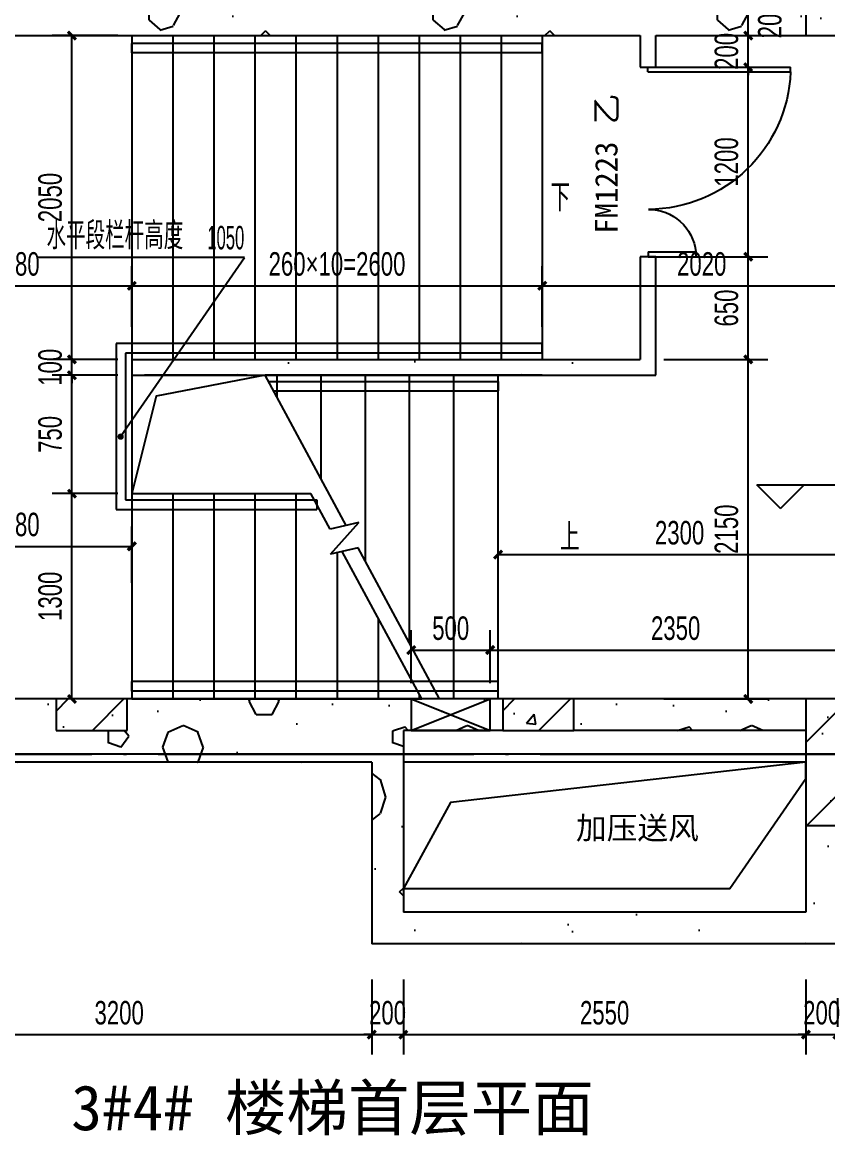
# Model space of a CAD drawing. Extents: x -26219 to 315419, y -160410 to -120810.
# Drawn here: x 96400 to 101502, y -140834 to -133784 of the extents above; entities that cross this region are included whole.
import ezdxf
from ezdxf.xclip import XClip

# ---------------------------------------------------------------- set-up
doc = ezdxf.new("R2010")
doc.units = 0
doc.header["$LTSCALE"] = 1000
doc.header["$MEASUREMENT"] = 0
doc.header["$XCLIPFRAME"] = 0
doc.linetypes.add('104-14# 核心筒$2$DOTE', pattern=[2.42, 2, -0.2, 0.02, -0.2])
for name, color, linetype in [('01-标注_尺寸', 124, 'Continuous'), ('01-标注_标高', 200, 'Continuous'), ('01-标注_符号', 200, 'Continuous'), ('02-TEXT_标注', 130, 'Continuous'), ('104-14# 核心筒$0$A-E_栏杆', 232, 'Continuous'), ('104-14# 核心筒$0$A-E_电梯', 171, 'Continuous'), ('104-14# 核心筒$0$A_STR-砌块墙', 121, 'Continuous'), ('104-14# 核心筒$0$DOOR_FIRE', 220, 'Continuous'), ('104-14# 核心筒$0$DUCT-新风管立管', 3, 'Continuous'), ('104-14# 核心筒$2$05-填充_天正', 26, 'Continuous'), ('104-14# 核心筒$2$A_AXIS-轴线', 36, '104-14# 核心筒$2$DOTE'), ('104-14# 核心筒$2$A_STR-砼柱', 51, 'Continuous'), ('A-TECH_暖通', 6, 'Continuous'), ('A_AXIS-轴线', 36, 'Continuous'), ('DOOR_FIRE_TEXT', 7, 'Continuous'), ('建-标注-文本', 254, 'Continuous')]:
    doc.layers.add(name, color=color, linetype=linetype)
doc.styles.add('_TCH_DIM', font='ros.shx', dxfattribs={"width": 0.75, "bigfont": 'jd.shx'})
doc.styles.add('_TCH_DIM_T3', font='ros.shx', dxfattribs={"width": 0.705882, "bigfont": 'jd.shx'})
doc.styles.add('_TCH_WINDOW', font='STXIHEI_0.TTF')
doc.styles.get("Standard").update_dxf_attribs({"font": 'STXIHEI_0.TTF'})
doc.dimstyles.new('_TCH_ARCH&&50', dxfattribs={"dimtxt": 148.75, "dimasz": 50, "dimexe": 125, "dimexo": 150, "dimgap": 63.125, "dimtad": 1, "dimdec": 0, "dimzin": 0, "dimdsep": 46, "dimtxsty": '_TCH_DIM_T3', "dimblk": 'ARCHTICK', "dimcen": 0.09, "dimclrt": 7, "dimazin": 2, "dimtfac": 1, "dimtdec": 0, "dimtix": 1, "dimtmove": 2, "dimatfit": 3, "dimfxl": 0, "dimtolj": 1, "dimtzin": 0, "dimarcsym": 0})
pattern_1 = [(0, (531, -549), (900, 1800), [0, -1800]), (0, (-522, -792), (900, 1800), [0, -1800]), (0, (63, -810), (900, 1800), [0, -1800]), (0, (702, -279), (900, 1800), [0, -1800]), (0, (-45, -900), (900, 1800), [0, -1800]), (0, (882, 855), (900, 1800), [0, -1800]), (0, (333, 711), (900, 1800), [0, -1800]), (0, (621, 486), (900, 1800), [0, -1800]), (0, (-846, 450), (900, 1800), [0, -1800]), (0, (36, 369), (900, 1800), [0, -1800]), (0, (-306, -90), (900, 1800), [0, -1800]), (0, (-288, -765), (900, 1800), [0, -1800]), (0, (387, -837), (900, 1800), [0, -1800]), (0, (882, -45), (900, 1800), [0, -1800]), (0, (-801, -324), (900, 1800), [0, -1800]), (0, (-648, -18), (900, 1800), [0, -1800]), (0, (54, -144), (900, 1800), [0, -1800]), (0, (-198, -405), (900, 1800), [0, -1800]), (0, (-342, 189), (900, 1800), [0, -1800]), (0, (-117, 864), (900, 1800), [0, -1800]), (0, (-729, -702), (900, 1800), [0, -1800]), (0, (261, 495), (900, 1800), [0, -1800]), (0, (-576, 522), (900, 1800), [0, -1800]), (0, (-720, 756), (900, 1800), [0, -1800]), (130.60129, (771.43, 291.43), (-4499.99995, 5400.00002), [79.025, -33111.333]), (18.43495, (642.86, 325.71), (4500, 1800), [81.316, -11302.884]), (90, (642.9, 248.6), (900, 1800), [77.143, -3522.857]), (161.56505, (720, 222.86), (-4500, 1799.9999), [81.316, -11302.884]), (53.1301, (720, 222.86), (900, 1800), [85.714, -8914.285]), (135, (788.6, -694.3), (-900, 1800), [72.73, -5018.438]), (45, (685.7, -694.3), (900, 1800), [72.73, -5018.438]), (135, (737.14, -745.7), (-900, 1800), [72.73, -5018.438]), (45, (737.14, -745.7), (900, 1800), [72.73, -5018.438]), (116.565, (-77.1, 514.3), (-0.0002, 3600), [95.831, -1916.63]), (180, (-120, 600), (-900, 1800), [102.857, -1697.143]), (63.435, (-265.7, 514.3), (8e-06, 3600), [95.831, -1916.63]), (116.565, (-222.9, 428.6), (-0.0002, 3600), [95.831, -1916.63]), (0, (-222.9, 428.6), (900, 1800), [102.857, -1697.143]), (63.435, (-120, 428.6), (8e-06, 3600), [95.831, -1916.63]), (107.10273, (600, -94.286), (-2699.999897, 9000.000015), [116.584, -48848.707]), (143.97263, (565.71, 17.14), (-17099.99978, 12599.99999), [116.584, -24366.06]), (180, (471.4, 85.7), (-900, 1800), [111.429, -1688.57]), (36.02737, (265.71, 17.14), (17099.99987, 12599.99986), [116.584, -24366.06]), (71.56505, (231.43, -85.7), (2700, 9000), [108.42, -11275.778]), (107.10273, (265.714, -197.14), (-2699.999897, 9000.000015), [116.584, -48848.707]), (143.97263, (360, -265.71), (-17099.99978, 12599.99999), [116.584, -24366.06]), (0, (360, -265.7), (900, 1800), [111.429, -1688.57]), (36.02737, (471.43, -265.71), (17099.99987, 12599.99986), [116.584, -24366.06]), (71.56505, (565.71, -197.14), (2700, 9000), [108.42, -11275.778]), (150.25512, (617.14, 745.71), (-2700, 1799.99998), [69.105, -14442.96]), (90, (557.1, 711.4), (900, 1800), [68.571, -3531.428]), (29.74488, (557.14, 711.43), (2700, 1800), [69.105, -14442.96]), (116.565, (197.1, -531.4), (-0.0002, 3600), [95.831, -1916.63]), (168.69007, (154.29, -445.71), (-8100, 1799.99995), [87.412, -18269.056]), (41.185925, (0, -488.57), (22499.999864, 19799.999827), [91.116, -38177.406]), (90, (0, -574.3), (900, 1800), [85.714, -3514.285]), (138.81407, (68.57, -634.286), (-22499.9996, 19800.000126), [91.116, -38177.406]), (16.69924, (68.57, -634.286), (29699.999777, 8999.999906), [89.488, -37495.613]), (60.9454, (154.29, -608.57), (900, 1799.999984), [88.248, -36976.018]), (109.983106, (-557.14, 222.86), (-4500.000017, 12599.999967), [100.326, -42036.592]), (155.556045, (-591.43, 317.14), (-11700.000045, 5399.99989), [103.569, -43395.394]), (24.443955, (-780, 317.14), (11700.000006, 5399.999974), [103.569, -43395.394]), (70.01689, (-814.286, 222.86), (4500.000014, 12599.99997), [100.326, -42036.592]), (109.983106, (-780, 128.57), (-4500.000017, 12599.999967), [100.326, -42036.592]), (160.0169, (-685.71, 94.29), (-4500, 1799.99992), [100.326, -20968.132]), (19.9831, (-685.71, 94.29), (4499.99998, 1800), [100.326, -20968.132]), (70.01689, (-591.43, 128.57), (4500.000014, 12599.99997), [100.326, -42036.592]), (122.00538, (111.43, 60), (-900.00012, 1799.9999), [80.863, -16900.302]), (18.43495, (-8.57, 102.86), (4500, 1800), [81.316, -11302.884]), (90, (-8.6, 25.7), (900, 1800), [77.143, -3522.857]), (161.56505, (68.57, 0), (-4500, 1799.9999), [81.316, -11302.884]), (54.46232, (68.57, 0), (6299.99999, 8999.99999), [73.734, -30894.635]), (116.565, (-411.4, -377.1), (-0.0002, 3600), [95.831, -1916.63]), (180, (-454.3, -291.4), (-900, 1800), [94.286, -1705.714]), (59.03624, (-600, -377.14), (900, 1800), [99.96, -20891.466]), (120.96376, (-548.57, -462.86), (-900.00012, 1799.99992), [99.96, -20891.466]), (0, (-548.6, -462.9), (900, 1800), [94.286, -1705.714]), (63.435, (-454.3, -462.9), (8e-06, 3600), [95.831, -1916.63])]
pattern_2 = [(45, (0, 0), (-265.165, 265.165), []), (50, (0, 0), (1075.89, -94.128), [112.5, -1237.5]), (355, (0, 0), (-208.127, 1128.288), [90, -990]), (100.4514, (89.7, -7.8), (867.764, 1034.159), [95.61, -1051.713]), (46.1842, (0, 300), (1600.862, -248.279), [168.75, -1856.25]), (96.6356, (133.4, 279.3), (1401.994, 1461.177), [143.415, -1577.57]), (351.1842, (0, 300), (1401.993, 1461.178), [135, -1485]), (21, (150, 225), (895.3606, -603.9283), [112.5, -1237.5]), (326, (150, 225), (364.973, 1087.725), [90, -990]), (71.4514, (224.6, 174.7), (1260.334, 483.796), [95.61, -1051.713]), (37.5, (0, 0), (18.2398, 499.3408), [0, -978, 0, -1005, 0, -993.75]), (7.5, (0, 0), (394.6043, 591.6176), [0, -573, 0, -955.5, 0, -378.75]), (327.5, (-334.5, 0), (800.7337, -33.8323), [0, -375, 0, -1170, 0, -1552.5]), (317.5, (-484.5, 0), (874.7793, 150.1575), [0, -487.5, 0, -777, 0, -1102.5])]
pattern_3 = [(45, (0, 0), (-176.7767, 176.7767), []), (50, (0, 0), (717.2602, -62.752), [75, -825]), (355, (0, 0), (-138.7513, 752.192), [60, -660]), (100.4514, (59.8, -5.2), (578.5094, 689.4395), [63.74, -701.142]), (46.1842, (0, 200), (1067.241, -165.519), [112.5, -1237.5]), (96.6356, (88.9, 186.2), (934.663, 974.118), [95.61, -1051.713]), (351.1842, (0, 200), (934.662, 974.119), [90, -990]), (21, (100, 150), (596.907, -402.619), [75, -825]), (326, (100, 150), (243.3153, 725.15), [60, -660]), (71.4514, (149.74, 116.45), (840.2226, 322.5305), [63.74, -701.142]), (37.5, (0, 0), (12.15986, 332.89385), [0, -652, 0, -670, 0, -662.5]), (7.5, (0, 0), (263.0695, 394.4117), [0, -382, 0, -637, 0, -252.5]), (327.5, (-223, 0), (533.82244, -22.5549), [0, -250, 0, -780, 0, -1035]), (317.5, (-323, 0), (583.1862, 100.105), [0, -325, 0, -518, 0, -735])]

# ---------------------------------------------------------------- blocks, each defined once
blk = doc.blocks.new('104-14# 核心筒$0$$DorLib2D$00000225')
at = {"color": 0}
for p, q in [((0.475, -0.0014), (0.475, 0.7521)), ((0.475, 0.7521), (0.5, 0.7521)), ((0.5, -0.0014), (0.5, 0.7521)), ((-0.5, 0), (-0.5, 0.252)), ((-0.475, 0.252), (-0.5, 0.252)), ((-0.475, 0), (-0.475, 0.252)), ((-0.475, 0), (-0.5, 0)), ((0.475, -0.0014), (0.5, -0.0014))]:
    blk.add_line(p, q, dxfattribs=at)
for centre, radius, start, end in [((0.5046, -0.0019), 0.7546, 92.24927, 179.72377), ((-0.5008, 0.0026), 0.2508, 359.78987, 84.09744)]:
    blk.add_arc(centre, radius, start, end, dxfattribs=at)
blk = doc.blocks.new('104-14# 核心筒')
at = {"layer": '104-14# 核心筒$2$05-填充_天正'}
h = blk.add_hatch(dxfattribs=at)
h.set_pattern_fill('钢筋混凝土', color=256, scale=150, style=0)
h.set_pattern_definition(pattern_2)
h.paths.add_polyline_path([(115550, 16300), (116250, 16300), (116250, 17100), (115550, 17100)])
h = blk.add_hatch(dxfattribs=at)
h.set_pattern_fill('加气混凝土', color=256, scale=150, style=0)
h.set_pattern_definition(pattern_1)
h.paths.add_polyline_path([(109950, 16500), (109950, 16300), (114500, 16300), (114550, 16366.7), (114550, 16500)])
h = blk.add_hatch(dxfattribs=at)
h.set_pattern_fill('加气混凝土', color=256, scale=150, style=0)
h.set_pattern_definition(pattern_1)
h.paths.add_polyline_path([(115550, 16300), (115550, 16500), (114550, 16500), (114550, 16366.7), (114600, 16300)])
h = blk.add_hatch(dxfattribs=at)
h.set_pattern_fill('加气混凝土', color=256, scale=150, style=0)
h.set_pattern_definition(pattern_1)
h.paths.add_polyline_path([(114500, 16300), (114500, 16100), (114600, 16100), (114600, 16300), (114550, 16366.7)])
h = blk.add_hatch(dxfattribs=at)
h.set_pattern_fill('加气混凝土', color=256, scale=150, style=0)
h.set_pattern_definition(pattern_1)
h.paths.add_polyline_path([(114600, 14150), (114600, 14900), (114500, 14900), (114500, 14250)])
h = blk.add_hatch(dxfattribs=at)
h.set_pattern_fill('加气混凝土', color=256, scale=150, style=0)
h.set_pattern_definition(pattern_1)
h.paths.add_polyline_path([(111280, 14150), (114600, 14150), (114500, 14250), (111280, 14250)])
h = blk.add_hatch(dxfattribs=at)
h.set_pattern_fill('加气混凝土', color=256, scale=150, style=0)
h.set_pattern_definition(pattern_1)
h.paths.add_polyline_path([(109950, 12100), (109950, 11700), (111025, 11700), (111025, 11900), (110800, 11900), (110800, 12100)])
h = blk.add_hatch(dxfattribs=at)
h.set_pattern_fill('钢筋混凝土', color=256, scale=100, style=0)
h.set_pattern_definition(pattern_3)
h.paths.add_polyline_path([(110800, 11900), (111250, 11900), (111250, 12100), (110800, 12100)])
h = blk.add_hatch(dxfattribs=at)
h.set_pattern_fill('加气混凝土', color=256, scale=150, style=0)
h.set_pattern_definition(pattern_1)
h.paths.add_polyline_path([(111250, 12100), (111250, 11900), (111025, 11900), (111025, 11700), (112800, 11700), (112900, 11900), (112900, 12100)])
h = blk.add_hatch(dxfattribs=at)
h.set_pattern_fill('加气混凝土', color=256, scale=150, style=0)
h.set_pattern_definition(pattern_1)
h.paths.add_polyline_path([(113630, 11900), (113630, 12100), (112900, 12100), (112900, 11900)])
h = blk.add_hatch(dxfattribs=at)
h.set_pattern_fill('钢筋混凝土', color=256, scale=100, style=0)
h.set_pattern_definition(pattern_3)
h.paths.add_polyline_path([(113630, 11900), (114080, 11900), (114080, 12100), (113630, 12100)])
h = blk.add_hatch(dxfattribs=at)
h.set_pattern_fill('加气混凝土', color=256, scale=150, style=0)
h.set_pattern_definition(pattern_1)
h.paths.add_polyline_path([(114080, 12100), (114080, 11900), (115550, 11900), (115550, 12100)])
h = blk.add_hatch(dxfattribs=at)
h.set_pattern_fill('钢筋混凝土', color=256, scale=150, style=0)
h.set_pattern_definition(pattern_2)
h.paths.add_polyline_path([(115550, 11300), (116250, 11300), (116250, 12100), (115550, 12100)])
h = blk.add_hatch(dxfattribs=at)
h.set_pattern_fill('加气混凝土', color=256, scale=150, style=0)
h.set_pattern_definition(pattern_1)
h.paths.add_polyline_path([(112900, 11900), (112800, 11700), (112800, 10550), (113000, 10750), (113000, 11900)])
h = blk.add_hatch(dxfattribs=at)
h.set_pattern_fill('加气混凝土', color=256, scale=150, style=0)
h.set_pattern_definition(pattern_1)
h.paths.add_polyline_path([(115750, 11300), (115550, 11300), (115550, 10750), (115750, 10550)])
h = blk.add_hatch(dxfattribs=at)
h.set_pattern_fill('加气混凝土', color=256, scale=150, style=0)
h.set_pattern_definition(pattern_1)
h.paths.add_polyline_path([(115750, 10550), (115550, 10750), (113000, 10750), (112800, 10550)])
at = {"layer": '104-14# 核心筒$0$A-E_栏杆'}
for p, q in [((113880, 16250), (111280, 16250)), ((111280, 16190), (111280, 16250)), ((113880, 16190), (113880, 16250)), ((113880, 16190), (111280, 16190)), ((113880, 14350), (111180, 14350)), ((111180, 14350), (111180, 13300)), ((113880, 14290), (113880, 14350)), ((113880, 14290), (111240, 14290)), ((111240, 14290), (111240, 13360)), ((112145.4, 14110), (113600, 14110)), ((113600, 14110), (113600, 14050)), ((112177.8, 14050), (113600, 14050)), ((111240, 13360), (112452.6, 13360)), ((112452.6, 13360), (112452.6, 13300)), ((111180, 13300), (112452.6, 13300)), ((113600, 12210), (111280, 12210)), ((111280, 12150), (111280, 12210)), ((113600, 12150), (113600, 12210)), ((113600, 12150), (111280, 12150))]:
    blk.add_line(p, q, dxfattribs=at)
at = {"layer": '104-14# 核心筒$0$A-E_电梯'}
for p, q in [((111280, 16300), (113880, 16300)), ((111280, 16300), (111280, 14250)), ((111540, 16300), (111540, 14250)), ((111800, 16300), (111800, 14250)), ((112060, 16300), (112060, 14250)), ((112320, 16300), (112320, 14250)), ((112580, 16300), (112580, 14250)), ((112840, 16300), (112840, 14250)), ((113100, 16300), (113100, 14250)), ((113360, 16300), (113360, 14250)), ((113620, 16300), (113620, 14250)), ((113880, 16300), (113880, 14250)), ((111280, 14250), (113880, 14250)), ((112010.2, 14150), (111360, 14150)), ((113880, 14150), (112123.8, 14150)), ((112637.2, 13198.5), (112123.8, 14150)), ((112200, 14008.8), (112200, 14150)), ((112480, 13489.8), (112480, 14150)), ((112760, 12970.8), (112760, 14150)), ((113040, 12451.8), (113040, 14150)), ((113320, 12100), (113320, 14150)), ((113600, 12100), (113600, 14150)), ((111280, 13400), (111280, 12100)), ((111280, 13400), (112414.8, 13400)), ((111540, 13400), (111540, 12100)), ((111800, 13400), (111800, 12100)), ((112060, 13400), (112060, 12100)), ((112320, 13400), (112320, 12100)), ((112536.5, 13174.6), (112414.8, 13400)), ((112718.2, 13217.7), (112536.5, 13174.6)), ((112539.4, 13016.7), (112718.2, 13217.7)), ((112713, 13057.9), (112539.4, 13016.7)), ((113229.8, 12100), (112713, 13057.9)), ((112580, 13026.3), (112580, 12100)), ((113116.2, 12100), (112612.3, 13034)), ((112840, 12611.9), (112840, 12100)), ((113100, 12130), (113100, 12100)), ((111280, 12100), (113116.2, 12100)), ((113116.2, 12100), (111360, 12100)), ((113880, 12100), (113229.8, 12100))]:
    blk.add_line(p, q, dxfattribs=at)
for points in [[(111280, 14150), (111280, 13400)], [(112123.8, 14150), (111435.1, 14016.7), (111280, 13400)]]:
    blk.add_lwpolyline(points, dxfattribs=at)
at = {"layer": '104-14# 核心筒$0$A_STR-砌块墙'}
for p, q in [((109950, 16300), (114500, 16300)), ((114500, 16300), (114500, 16100)), ((114600, 16100), (114600, 16300)), ((114600, 16300), (115550, 16300)), ((114500, 16100), (114600, 16100)), ((114600, 14900), (114500, 14900)), ((114500, 14900), (114500, 14250)), ((114600, 14150), (114600, 14900)), ((111280, 14250), (114500, 14250)), ((111280, 14250), (111280, 14150)), ((111280, 14150), (114600, 14150)), ((110800, 12100), (109950, 12100)), ((112900, 12100), (111250, 12100)), ((113630, 12100), (112900, 12100)), ((115550, 12100), (114080, 12100)), ((113000, 11900), (113000, 10750)), ((113630, 11900), (113000, 11900)), ((115550, 11900), (114080, 11900)), ((111025, 11700), (109950, 11700)), ((112800, 11700), (111025, 11700)), ((112800, 11700), (112800, 10550)), ((115550, 11300), (115550, 10750)), ((115550, 10750), (113000, 10750)), ((115750, 10550), (112800, 10550))]:
    blk.add_line(p, q, dxfattribs=at)
at = {"layer": '104-14# 核心筒$0$DUCT-新风管立管', "elevation": 3000}
blk.add_lwpolyline([(115550, 11700), (113000, 11700), (113000, 10900), (115068, 10900), (115550, 11595.9), (115550, 11700), (113298.3, 11445), (113000, 10900)], dxfattribs=at)
at = {"layer": '104-14# 核心筒$2$A_AXIS-轴线'}
blk.add_line((-24839, 11750), (120259.9, 11750), dxfattribs=at)
at = {"layer": '104-14# 核心筒$2$A_STR-砼柱'}
for p, q in [((115550, 17100), (115550, 16300)), ((115550, 16300), (116250, 16300)), ((111250, 12100), (110800, 12100)), ((110800, 12100), (110800, 11900)), ((111250, 11900), (111250, 12100)), ((114080, 12100), (113630, 12100)), ((113630, 12100), (113630, 11900)), ((114080, 11900), (114080, 12100)), ((116250, 12100), (115550, 12100)), ((115550, 12100), (115550, 11300)), ((110800, 11900), (111250, 11900)), ((113630, 11900), (114080, 11900)), ((115550, 11300), (116250, 11300))]:
    blk.add_line(p, q, dxfattribs=at)
at = {"layer": '104-14# 核心筒$0$DOOR_FIRE', "xscale": 1200, "yscale": -1200, "zscale": 100, "rotation": 90}
blk.add_blockref('104-14# 核心筒$0$$DorLib2D$00000225', (114550, 15500), dxfattribs=at)
blk = doc.blocks.new('*U68')
blk.add_lwpolyline([(200, 0), (200, 500), (0, 500), (0, 0), (200, 0), (0, 500), (0, 0), (200, 500)])
blk = doc.blocks.new('_ArchTick')
at = {"color": 0, "linetype": 'ByBlock', "const_width": 0.4}
blk.add_lwpolyline([(-0.5, -0.5), (0.5, 0.5)], dxfattribs=at)
blk = doc.blocks.new('*D1155')
at = {"layer": '01-标注_尺寸', "color": 0, "lineweight": -2, "transparency": 16777216}
for p, q in [((95613.9, -137333.3), (95613.9, -136977.4)), ((97093.9, -137333.3), (97093.9, -136977.4)), ((95613.9, -137102.4), (97093.9, -137102.4))]:
    blk.add_line(p, q, dxfattribs=at)
at = {"layer": 'Defpoints', "color": 0, "transparency": 16777216}
for p in [(97093.9, -137102.4), (95613.9, -137483.3), (97093.9, -137483.3)]:
    blk.add_point(p, dxfattribs=at)
at = {"layer": '01-标注_尺寸', "color": 0, "lineweight": -2, "transparency": 16777216, "xscale": 50, "yscale": 50, "zscale": 50, "rotation": 180}
blk.add_blockref('_ArchTick', (95613.9, -137102.4), dxfattribs=at)
at = {"layer": '01-标注_尺寸', "color": 0, "lineweight": -2, "transparency": 16777216, "xscale": 50, "yscale": 50, "zscale": 50}
blk.add_blockref('_ArchTick', (97093.9, -137102.4), dxfattribs=at)
at = {"layer": '01-标注_尺寸', "color": 7, "transparency": 16777216, "insert": (96353.9, -136964.9), "char_height": 148.75, "attachment_point": 5, "style": '_TCH_DIM_T3'}
blk.add_mtext('\\A1;1480', dxfattribs=at)
blk = doc.blocks.new('*D1158')
at = {"layer": '01-标注_尺寸', "color": 0, "lineweight": -2, "transparency": 16777216}
for p, q in [((99413.9, -137350.6), (99413.9, -137029.6)), ((101713.9, -137350.6), (101713.9, -137029.6)), ((99413.9, -137154.6), (101713.9, -137154.6))]:
    blk.add_line(p, q, dxfattribs=at)
at = {"layer": 'Defpoints', "color": 0, "transparency": 16777216}
for p in [(101713.9, -137154.6), (99413.9, -137500.6), (101713.9, -137500.6)]:
    blk.add_point(p, dxfattribs=at)
at = {"layer": '01-标注_尺寸', "color": 0, "lineweight": -2, "transparency": 16777216, "xscale": 50, "yscale": 50, "zscale": 50, "rotation": 180}
blk.add_blockref('_ArchTick', (99413.9, -137154.6), dxfattribs=at)
at = {"layer": '01-标注_尺寸', "color": 0, "lineweight": -2, "transparency": 16777216, "xscale": 50, "yscale": 50, "zscale": 50}
blk.add_blockref('_ArchTick', (101713.9, -137154.6), dxfattribs=at)
at = {"layer": '01-标注_尺寸', "color": 7, "transparency": 16777216, "insert": (100563.9, -137017.1), "char_height": 148.75, "attachment_point": 5, "style": '_TCH_DIM_T3'}
blk.add_mtext('\\A1;2300', dxfattribs=at)
blk = doc.blocks.new('*D1162')
at = {"layer": '01-标注_尺寸', "color": 0, "lineweight": -2, "transparency": 16777216}
for p, q in [((97005.6, -136768.8), (96589.7, -136768.8)), ((96714.7, -138068.8), (96714.7, -136768.8)), ((97005.6, -138068.8), (96589.7, -138068.8))]:
    blk.add_line(p, q, dxfattribs=at)
at = {"layer": 'Defpoints', "color": 0, "transparency": 16777216}
for p in [(96714.7, -136768.8), (97155.6, -136768.8), (97155.6, -138068.8)]:
    blk.add_point(p, dxfattribs=at)
at = {"layer": '01-标注_尺寸', "color": 0, "lineweight": -2, "transparency": 16777216, "xscale": 50, "yscale": 50, "zscale": 50}
for p, rotation in [((96714.7, -136768.8), 90), ((96714.7, -138068.8), 270)]:
    blk.add_blockref('_ArchTick', p, dxfattribs=dict(at, rotation=rotation))
at = {"layer": '01-标注_尺寸', "color": 7, "transparency": 16777216, "insert": (96577.2, -137418.8), "char_height": 148.75, "attachment_point": 5, "rotation": 90, "style": '_TCH_DIM_T3'}
blk.add_mtext('\\A1;1300', dxfattribs=at)
blk = doc.blocks.new('*D1163')
at = {"layer": '01-标注_尺寸', "color": 0, "lineweight": -2, "transparency": 16777216}
for p, q in [((97005.6, -136018.8), (96589.7, -136018.8)), ((96714.7, -136768.8), (96714.7, -136018.8)), ((97005.6, -136768.8), (96589.7, -136768.8))]:
    blk.add_line(p, q, dxfattribs=at)
at = {"layer": 'Defpoints', "color": 0, "transparency": 16777216}
for p in [(96714.7, -136018.8), (97155.6, -136018.8), (97155.6, -136768.8)]:
    blk.add_point(p, dxfattribs=at)
at = {"layer": '01-标注_尺寸', "color": 0, "lineweight": -2, "transparency": 16777216, "xscale": 50, "yscale": 50, "zscale": 50}
for p, rotation in [((96714.7, -136018.8), 90), ((96714.7, -136768.8), 270)]:
    blk.add_blockref('_ArchTick', p, dxfattribs=dict(at, rotation=rotation))
at = {"layer": '01-标注_尺寸', "color": 7, "transparency": 16777216, "insert": (96577.2, -136393.8), "char_height": 148.75, "attachment_point": 5, "rotation": 90, "style": '_TCH_DIM_T3'}
blk.add_mtext('\\A1;750', dxfattribs=at)
blk = doc.blocks.new('*D1164')
at = {"layer": '01-标注_尺寸', "color": 0, "lineweight": -2, "transparency": 16777216}
for p, q in [((96714.7, -135918.8), (96714.7, -135868.8)), ((97005.6, -135918.8), (96589.7, -135918.8)), ((96714.7, -136018.8), (96714.7, -135918.8)), ((97005.6, -136018.8), (96589.7, -136018.8)), ((96714.7, -136018.8), (96714.7, -136068.8))]:
    blk.add_line(p, q, dxfattribs=at)
at = {"layer": 'Defpoints', "color": 0, "transparency": 16777216}
for p in [(96714.7, -135918.8), (97155.6, -135918.8), (97155.6, -136018.8)]:
    blk.add_point(p, dxfattribs=at)
at = {"layer": '01-标注_尺寸', "color": 0, "lineweight": -2, "transparency": 16777216, "xscale": 50, "yscale": 50, "zscale": 50}
for p, rotation in [((96714.7, -135918.8), 270), ((96714.7, -136018.8), 90)]:
    blk.add_blockref('_ArchTick', p, dxfattribs=dict(at, rotation=rotation))
at = {"layer": '01-标注_尺寸', "color": 7, "transparency": 16777216, "insert": (96577.2, -135968.8), "char_height": 148.75, "attachment_point": 5, "rotation": 90, "style": '_TCH_DIM_T3'}
blk.add_mtext('\\A1;100', dxfattribs=at)
blk = doc.blocks.new('*D1165')
at = {"layer": '01-标注_尺寸', "color": 0, "lineweight": -2, "transparency": 16777216}
for p, q in [((97005.6, -133868.8), (96589.7, -133868.8)), ((96714.7, -135918.8), (96714.7, -133868.8)), ((97005.6, -135918.8), (96589.7, -135918.8))]:
    blk.add_line(p, q, dxfattribs=at)
at = {"layer": 'Defpoints', "color": 0, "transparency": 16777216}
for p in [(96714.7, -133868.8), (97155.6, -133868.8), (97155.6, -135918.8)]:
    blk.add_point(p, dxfattribs=at)
at = {"layer": '01-标注_尺寸', "color": 0, "lineweight": -2, "transparency": 16777216, "xscale": 50, "yscale": 50, "zscale": 50}
for p, rotation in [((96714.7, -133868.8), 90), ((96714.7, -135918.8), 270)]:
    blk.add_blockref('_ArchTick', p, dxfattribs=dict(at, rotation=rotation))
at = {"layer": '01-标注_尺寸', "color": 7, "transparency": 16777216, "insert": (96577.2, -134893.8), "char_height": 148.75, "attachment_point": 5, "rotation": 90, "style": '_TCH_DIM_T3'}
blk.add_mtext('\\A1;2050', dxfattribs=at)
blk = doc.blocks.new('*D1166')
at = {"layer": '01-标注_尺寸', "color": 0, "lineweight": -2, "transparency": 16777216}
for p, q in [((95413.9, -139843.8), (95413.9, -140318.8)), ((98613.9, -139843.8), (98613.9, -140318.8)), ((95413.9, -140193.8), (98613.9, -140193.8))]:
    blk.add_line(p, q, dxfattribs=at)
at = {"layer": 'Defpoints', "color": 0, "transparency": 16777216}
for p in [(95413.9, -139693.8), (98613.9, -139693.8), (98613.9, -140193.8)]:
    blk.add_point(p, dxfattribs=at)
at = {"layer": '01-标注_尺寸', "color": 0, "lineweight": -2, "transparency": 16777216, "xscale": 50, "yscale": 50, "zscale": 50, "rotation": 180}
blk.add_blockref('_ArchTick', (95413.9, -140193.8), dxfattribs=at)
at = {"layer": '01-标注_尺寸', "color": 0, "lineweight": -2, "transparency": 16777216, "xscale": 50, "yscale": 50, "zscale": 50}
blk.add_blockref('_ArchTick', (98613.9, -140193.8), dxfattribs=at)
at = {"layer": '01-标注_尺寸', "color": 7, "transparency": 16777216, "insert": (97013.9, -140056.3), "char_height": 148.75, "attachment_point": 5, "style": '_TCH_DIM_T3'}
blk.add_mtext('\\A1;3200', dxfattribs=at)
blk = doc.blocks.new('*D1167')
at = {"layer": '01-标注_尺寸', "color": 0, "lineweight": -2, "transparency": 16777216}
for p, q in [((98613.9, -139843.8), (98613.9, -140318.8)), ((98813.9, -139843.8), (98813.9, -140318.8)), ((98613.9, -140193.8), (98563.9, -140193.8)), ((98613.9, -140193.8), (98813.9, -140193.8)), ((98813.9, -140193.8), (98863.9, -140193.8))]:
    blk.add_line(p, q, dxfattribs=at)
at = {"layer": 'Defpoints', "color": 0, "transparency": 16777216}
for p in [(98613.9, -139693.8), (98813.9, -139693.8), (98813.9, -140193.8)]:
    blk.add_point(p, dxfattribs=at)
at = {"layer": '01-标注_尺寸', "color": 0, "lineweight": -2, "transparency": 16777216, "xscale": 50, "yscale": 50, "zscale": 50}
blk.add_blockref('_ArchTick', (98613.9, -140193.8), dxfattribs=at)
at = {"layer": '01-标注_尺寸', "color": 0, "lineweight": -2, "transparency": 16777216, "xscale": 50, "yscale": 50, "zscale": 50, "rotation": 180}
blk.add_blockref('_ArchTick', (98813.9, -140193.8), dxfattribs=at)
at = {"layer": '01-标注_尺寸', "color": 7, "transparency": 16777216, "insert": (98713.9, -140056.3), "char_height": 148.75, "attachment_point": 5, "style": '_TCH_DIM_T3'}
blk.add_mtext('\\A1;200', dxfattribs=at)
blk = doc.blocks.new('*D1168')
at = {"layer": '01-标注_尺寸', "color": 0, "lineweight": -2, "transparency": 16777216}
for p, q in [((98813.9, -139843.8), (98813.9, -140318.8)), ((101363.9, -139843.8), (101363.9, -140318.8)), ((98813.9, -140193.8), (101363.9, -140193.8))]:
    blk.add_line(p, q, dxfattribs=at)
at = {"layer": 'Defpoints', "color": 0, "transparency": 16777216}
for p in [(98813.9, -139693.8), (101363.9, -139693.8), (101363.9, -140193.8)]:
    blk.add_point(p, dxfattribs=at)
at = {"layer": '01-标注_尺寸', "color": 0, "lineweight": -2, "transparency": 16777216, "xscale": 50, "yscale": 50, "zscale": 50, "rotation": 180}
blk.add_blockref('_ArchTick', (98813.9, -140193.8), dxfattribs=at)
at = {"layer": '01-标注_尺寸', "color": 0, "lineweight": -2, "transparency": 16777216, "xscale": 50, "yscale": 50, "zscale": 50}
blk.add_blockref('_ArchTick', (101363.9, -140193.8), dxfattribs=at)
at = {"layer": '01-标注_尺寸', "color": 7, "transparency": 16777216, "insert": (100088.9, -140056.3), "char_height": 148.75, "attachment_point": 5, "style": '_TCH_DIM_T3'}
blk.add_mtext('\\A1;2550', dxfattribs=at)
blk = doc.blocks.new('*D1169')
at = {"layer": '01-标注_尺寸', "color": 0, "lineweight": -2, "transparency": 16777216}
for p, q in [((101363.9, -139843.8), (101363.9, -140318.8)), ((101563.9, -139843.8), (101563.9, -140318.8)), ((101363.9, -140193.8), (101313.9, -140193.8)), ((101363.9, -140193.8), (101563.9, -140193.8)), ((101563.9, -140193.8), (101613.9, -140193.8))]:
    blk.add_line(p, q, dxfattribs=at)
at = {"layer": 'Defpoints', "color": 0, "transparency": 16777216}
for p in [(101363.9, -139693.8), (101563.9, -139693.8), (101563.9, -140193.8)]:
    blk.add_point(p, dxfattribs=at)
at = {"layer": '01-标注_尺寸', "color": 0, "lineweight": -2, "transparency": 16777216, "xscale": 50, "yscale": 50, "zscale": 50}
blk.add_blockref('_ArchTick', (101363.9, -140193.8), dxfattribs=at)
at = {"layer": '01-标注_尺寸', "color": 0, "lineweight": -2, "transparency": 16777216, "xscale": 50, "yscale": 50, "zscale": 50, "rotation": 180}
blk.add_blockref('_ArchTick', (101563.9, -140193.8), dxfattribs=at)
at = {"layer": '01-标注_尺寸', "color": 7, "transparency": 16777216, "insert": (101463.9, -140056.3), "char_height": 148.75, "attachment_point": 5, "style": '_TCH_DIM_T3'}
blk.add_mtext('\\A1;200', dxfattribs=at)
blk = doc.blocks.new('*D1173')
at = {"layer": '01-标注_尺寸', "color": 0, "lineweight": -2, "transparency": 16777216}
for p, q in [((99693.9, -135712.7), (99693.9, -135327.8)), ((101713.9, -135712.7), (101713.9, -135327.8)), ((99693.9, -135452.8), (101713.9, -135452.8))]:
    blk.add_line(p, q, dxfattribs=at)
at = {"layer": 'Defpoints', "color": 0, "transparency": 16777216}
for p in [(101713.9, -135452.8), (99693.9, -135862.7), (101713.9, -135862.7)]:
    blk.add_point(p, dxfattribs=at)
at = {"layer": '01-标注_尺寸', "color": 0, "lineweight": -2, "transparency": 16777216, "xscale": 50, "yscale": 50, "zscale": 50, "rotation": 180}
blk.add_blockref('_ArchTick', (99693.9, -135452.8), dxfattribs=at)
at = {"layer": '01-标注_尺寸', "color": 0, "lineweight": -2, "transparency": 16777216, "xscale": 50, "yscale": 50, "zscale": 50}
blk.add_blockref('_ArchTick', (101713.9, -135452.8), dxfattribs=at)
at = {"layer": '01-标注_尺寸', "color": 7, "transparency": 16777216, "insert": (100703.9, -135315.3), "char_height": 148.75, "attachment_point": 5, "style": '_TCH_DIM_T3'}
blk.add_mtext('\\A1;2020', dxfattribs=at)
blk = doc.blocks.new('*D1174')
at = {"layer": '01-标注_尺寸', "color": 0, "lineweight": -2, "transparency": 16777216}
for p, q in [((97093.9, -135712.7), (97093.9, -135327.8)), ((99693.9, -135712.7), (99693.9, -135327.8)), ((97093.9, -135452.8), (99693.9, -135452.8))]:
    blk.add_line(p, q, dxfattribs=at)
at = {"layer": 'Defpoints', "color": 0, "transparency": 16777216}
for p in [(99693.9, -135452.8), (97093.9, -135862.7), (99693.9, -135862.7)]:
    blk.add_point(p, dxfattribs=at)
at = {"layer": '01-标注_尺寸', "color": 0, "lineweight": -2, "transparency": 16777216, "xscale": 50, "yscale": 50, "zscale": 50, "rotation": 180}
blk.add_blockref('_ArchTick', (97093.9, -135452.8), dxfattribs=at)
at = {"layer": '01-标注_尺寸', "color": 0, "lineweight": -2, "transparency": 16777216, "xscale": 50, "yscale": 50, "zscale": 50}
blk.add_blockref('_ArchTick', (99693.9, -135452.8), dxfattribs=at)
at = {"layer": '01-标注_尺寸', "color": 7, "transparency": 16777216, "insert": (98393.9, -135315.3), "char_height": 148.75, "attachment_point": 5, "style": '_TCH_DIM_T3'}
blk.add_mtext('\\A1;260×10=2600', dxfattribs=at)
blk = doc.blocks.new('*D1175')
at = {"layer": '01-标注_尺寸', "color": 0, "lineweight": -2, "transparency": 16777216}
for p, q in [((95613.9, -135712.7), (95613.9, -135327.8)), ((97093.9, -135712.7), (97093.9, -135327.8)), ((95613.9, -135452.8), (97093.9, -135452.8))]:
    blk.add_line(p, q, dxfattribs=at)
at = {"layer": 'Defpoints', "color": 0, "transparency": 16777216}
for p in [(97093.9, -135452.8), (95613.9, -135862.7), (97093.9, -135862.7)]:
    blk.add_point(p, dxfattribs=at)
at = {"layer": '01-标注_尺寸', "color": 0, "lineweight": -2, "transparency": 16777216, "xscale": 50, "yscale": 50, "zscale": 50, "rotation": 180}
blk.add_blockref('_ArchTick', (95613.9, -135452.8), dxfattribs=at)
at = {"layer": '01-标注_尺寸', "color": 0, "lineweight": -2, "transparency": 16777216, "xscale": 50, "yscale": 50, "zscale": 50}
blk.add_blockref('_ArchTick', (97093.9, -135452.8), dxfattribs=at)
at = {"layer": '01-标注_尺寸', "color": 7, "transparency": 16777216, "insert": (96353.9, -135315.3), "char_height": 148.75, "attachment_point": 5, "style": '_TCH_DIM_T3'}
blk.add_mtext('\\A1;1480', dxfattribs=at)
blk = doc.blocks.new('*D1180')
at = {"layer": '01-标注_尺寸', "color": 0, "lineweight": -2, "transparency": 16777216}
for p, q in [((100463.9, -135918.8), (101123.5, -135918.8)), ((100998.5, -138068.8), (100998.5, -135918.8)), ((100463.9, -138068.8), (101123.5, -138068.8))]:
    blk.add_line(p, q, dxfattribs=at)
at = {"layer": 'Defpoints', "color": 0, "transparency": 16777216}
for p in [(100313.9, -135918.8), (100998.5, -135918.8), (100313.9, -138068.8)]:
    blk.add_point(p, dxfattribs=at)
at = {"layer": '01-标注_尺寸', "color": 0, "lineweight": -2, "transparency": 16777216, "xscale": 50, "yscale": 50, "zscale": 50}
for p, rotation in [((100998.5, -135918.8), 90), ((100998.5, -138068.8), 270)]:
    blk.add_blockref('_ArchTick', p, dxfattribs=dict(at, rotation=rotation))
at = {"layer": '01-标注_尺寸', "color": 7, "transparency": 16777216, "insert": (100861, -136993.8), "char_height": 148.75, "attachment_point": 5, "rotation": 90, "style": '_TCH_DIM_T3'}
blk.add_mtext('\\A1;2150', dxfattribs=at)
blk = doc.blocks.new('*D1181')
at = {"layer": '01-标注_尺寸', "color": 0, "lineweight": -2, "transparency": 16777216}
for p, q in [((100463.9, -135268.8), (101123.5, -135268.8)), ((100998.5, -135918.8), (100998.5, -135268.8)), ((100463.9, -135918.8), (101123.5, -135918.8))]:
    blk.add_line(p, q, dxfattribs=at)
at = {"layer": 'Defpoints', "color": 0, "transparency": 16777216}
for p in [(100313.9, -135268.8), (100998.5, -135268.8), (100313.9, -135918.8)]:
    blk.add_point(p, dxfattribs=at)
at = {"layer": '01-标注_尺寸', "color": 0, "lineweight": -2, "transparency": 16777216, "xscale": 50, "yscale": 50, "zscale": 50}
for p, rotation in [((100998.5, -135268.8), 90), ((100998.5, -135918.8), 270)]:
    blk.add_blockref('_ArchTick', p, dxfattribs=dict(at, rotation=rotation))
at = {"layer": '01-标注_尺寸', "color": 7, "transparency": 16777216, "insert": (100861, -135593.8), "char_height": 148.75, "attachment_point": 5, "rotation": 90, "style": '_TCH_DIM_T3'}
blk.add_mtext('\\A1;650', dxfattribs=at)
blk = doc.blocks.new('*D1182')
at = {"layer": '01-标注_尺寸', "color": 0, "lineweight": -2, "transparency": 16777216}
for p, q in [((100463.9, -134068.8), (101123.5, -134068.8)), ((100998.5, -135268.8), (100998.5, -134068.8)), ((100463.9, -135268.8), (101123.5, -135268.8))]:
    blk.add_line(p, q, dxfattribs=at)
at = {"layer": 'Defpoints', "color": 0, "transparency": 16777216}
for p in [(100313.9, -134068.8), (100998.5, -134068.8), (100313.9, -135268.8)]:
    blk.add_point(p, dxfattribs=at)
at = {"layer": '01-标注_尺寸', "color": 0, "lineweight": -2, "transparency": 16777216, "xscale": 50, "yscale": 50, "zscale": 50}
for p, rotation in [((100998.5, -134068.8), 90), ((100998.5, -135268.8), 270)]:
    blk.add_blockref('_ArchTick', p, dxfattribs=dict(at, rotation=rotation))
at = {"layer": '01-标注_尺寸', "color": 7, "transparency": 16777216, "insert": (100861, -134668.8), "char_height": 148.75, "attachment_point": 5, "rotation": 90, "style": '_TCH_DIM_T3'}
blk.add_mtext('\\A1;1200', dxfattribs=at)
blk = doc.blocks.new('*D1183')
at = {"layer": '01-标注_尺寸', "color": 0, "lineweight": -2, "transparency": 16777216}
for p, q in [((100463.9, -133868.8), (101123.5, -133868.8)), ((100998.5, -133868.8), (100998.5, -133818.8)), ((100998.5, -134068.8), (100998.5, -133868.8)), ((100463.9, -134068.8), (101123.5, -134068.8)), ((100998.5, -134068.8), (100998.5, -134118.8))]:
    blk.add_line(p, q, dxfattribs=at)
at = {"layer": 'Defpoints', "color": 0, "transparency": 16777216}
for p in [(100313.9, -133868.8), (100998.5, -133868.8), (100313.9, -134068.8)]:
    blk.add_point(p, dxfattribs=at)
at = {"layer": '01-标注_尺寸', "color": 0, "lineweight": -2, "transparency": 16777216, "xscale": 50, "yscale": 50, "zscale": 50}
for p, rotation in [((100998.5, -133868.8), 270), ((100998.5, -134068.8), 90)]:
    blk.add_blockref('_ArchTick', p, dxfattribs=dict(at, rotation=rotation))
at = {"layer": '01-标注_尺寸', "color": 7, "transparency": 16777216, "insert": (100861, -133968.8), "char_height": 148.75, "attachment_point": 5, "rotation": 90, "style": '_TCH_DIM_T3'}
blk.add_mtext('\\A1;200', dxfattribs=at)
blk = doc.blocks.new('*D1184')
at = {"layer": '01-标注_尺寸', "color": 0, "lineweight": -2, "transparency": 16777216}
for p, q in [((100463.9, -133668.8), (101123.5, -133668.8)), ((100998.5, -133868.8), (100998.5, -133668.8)), ((100463.9, -133868.8), (101123.5, -133868.8))]:
    blk.add_line(p, q, dxfattribs=at)
at = {"layer": 'Defpoints', "color": 0, "transparency": 16777216}
for p in [(100313.9, -133668.8), (100998.5, -133668.8), (100313.9, -133868.8)]:
    blk.add_point(p, dxfattribs=at)
at = {"layer": '01-标注_尺寸', "color": 0, "lineweight": -2, "transparency": 16777216, "xscale": 50, "yscale": 50, "zscale": 50}
for p, rotation in [((100998.5, -133668.8), 90), ((100998.5, -133868.8), 270)]:
    blk.add_blockref('_ArchTick', p, dxfattribs=dict(at, rotation=rotation))
at = {"layer": '01-标注_尺寸', "color": 7, "transparency": 16777216, "insert": (101136, -133768.8), "char_height": 148.75, "attachment_point": 5, "rotation": 90, "style": '_TCH_DIM_T3'}
blk.add_mtext('\\A1;200', dxfattribs=at)
blk = doc.blocks.new('*D1737')
at = {"layer": '01-标注_尺寸', "color": 0, "lineweight": -2, "transparency": 16777216}
for p, q in [((98863.9, -137968.7), (98863.9, -137633.9)), ((99363.9, -137968.7), (99363.9, -137633.9)), ((98863.9, -137758.9), (99363.9, -137758.9))]:
    blk.add_line(p, q, dxfattribs=at)
at = {"layer": 'Defpoints', "color": 0, "transparency": 16777216}
for p in [(99363.9, -137758.9), (98863.9, -138118.7), (99363.9, -138118.7)]:
    blk.add_point(p, dxfattribs=at)
at = {"layer": '01-标注_尺寸', "color": 0, "lineweight": -2, "transparency": 16777216, "xscale": 50, "yscale": 50, "zscale": 50, "rotation": 180}
blk.add_blockref('_ArchTick', (98863.9, -137758.9), dxfattribs=at)
at = {"layer": '01-标注_尺寸', "color": 0, "lineweight": -2, "transparency": 16777216, "xscale": 50, "yscale": 50, "zscale": 50}
blk.add_blockref('_ArchTick', (99363.9, -137758.9), dxfattribs=at)
at = {"layer": '01-标注_尺寸', "color": 7, "transparency": 16777216, "insert": (99113.9, -137621.4), "char_height": 148.75, "attachment_point": 5, "style": '_TCH_DIM_T3'}
blk.add_mtext('\\A1;500', dxfattribs=at)
blk = doc.blocks.new('*D1738')
at = {"layer": '01-标注_尺寸', "color": 0, "lineweight": -2, "transparency": 16777216}
for p, q in [((99363.9, -137968.7), (99363.9, -137633.9)), ((101713.9, -137968.7), (101713.9, -137633.9)), ((99363.9, -137758.9), (101713.9, -137758.9))]:
    blk.add_line(p, q, dxfattribs=at)
at = {"layer": 'Defpoints', "color": 0, "transparency": 16777216}
for p in [(101713.9, -137758.9), (99363.9, -138118.7), (101713.9, -138118.7)]:
    blk.add_point(p, dxfattribs=at)
at = {"layer": '01-标注_尺寸', "color": 0, "lineweight": -2, "transparency": 16777216, "xscale": 50, "yscale": 50, "zscale": 50, "rotation": 180}
blk.add_blockref('_ArchTick', (99363.9, -137758.9), dxfattribs=at)
at = {"layer": '01-标注_尺寸', "color": 0, "lineweight": -2, "transparency": 16777216, "xscale": 50, "yscale": 50, "zscale": 50}
blk.add_blockref('_ArchTick', (101713.9, -137758.9), dxfattribs=at)
at = {"layer": '01-标注_尺寸', "color": 7, "transparency": 16777216, "insert": (100538.9, -137621.4), "char_height": 148.75, "attachment_point": 5, "style": '_TCH_DIM_T3'}
blk.add_mtext('\\A1;2350', dxfattribs=at)

msp = doc.modelspace()

# ---------------------------------------------------------------- linework, layer by layer
at = {"layer": '01-标注_标高'}
for p, q in [((101202.5, -136862.6), (101052.5, -136712.6)), ((101052.5, -136712.6), (101815.8, -136712.6)), ((101202.5, -136862.6), (101352.5, -136712.6))]:
    msp.add_line(p, q, dxfattribs=at)
at = {"layer": '01-标注_符号'}
for p, q in [((97808.3, -135274.6), (96501.2, -135274.6)), ((97023.1, -136407.9), (97808.3, -135274.6))]:
    msp.add_line(p, q, dxfattribs=at)
for points in [[(99693.9, -134893.8, 0, 0, 0), (95763.9, -134893.8, 0, 0, 0), (95763.9, -137418.8, 0, 0, 0), (97783.9, -137418.8, 40, 0, 0), (97933.9, -137418.8, 0, 0, 0)], [(99753.9, -137043.8, 0, 0, 0), (98858.8, -137043.8, 40, 0, 0), (98708.8, -137043.8, 0, 0, 0)]]:
    msp.add_lwpolyline(points, format="xyseb", dxfattribs=at)
at = {"layer": '01-标注_符号', "const_width": 20}
msp.add_lwpolyline([(97017.4, -136416.1, 1), (97028.8, -136399.7, 1)], format="xyb", close=True, dxfattribs=at)
at = {"layer": 'A_AXIS-轴线'}
msp.add_line((103014.1, -138418.8), (92678.5, -138418.8), dxfattribs=at)

# ---------------------------------------------------------------- block references
ref = msp.add_blockref('104-14# 核心筒', (-14186.1, -150168.8))
XClip(ref).set_block_clipping_path([(106607.1139184716, 10499.9999999845), (118350.0977260475, 23000.0000000241)])
at = {"layer": 'A-TECH_暖通', "rotation": 270}
msp.add_blockref('*U68', (98863.9, -138068.8), dxfattribs=at)

# ---------------------------------------------------------------- texts
at = {"layer": '02-TEXT_标注', "style": '_TCH_DIM'}
for s, height, width, p in [('下', 173.6, 0.75, (99746.4, -134981.3)), ('水平段栏杆高度', 173.64, 0.75, (96553.7, -135222.1)), ('1050', 148.75, 0.529412, (97572.2, -135222.1)), ('上', 173.6, 0.75, (99806.4, -137131.3))]:
    msp.add_text(s, height=height, dxfattribs=dict(at, width=width)).set_placement(p)
at = {"layer": '02-TEXT_标注'}
msp.add_text('加压送风', height=142.71, dxfattribs=at).set_placement((99907.2, -138956.9))
at = {"layer": 'DOOR_FIRE_TEXT', "style": '_TCH_WINDOW'}
for s, height, p in [('乙', 142.7, (100170.5, -134430.9)), ('FM1223', 142.71, (100170.5, -135122.5))]:
    msp.add_text(s, height=height, rotation=90, dxfattribs=at).set_placement(p)
at = {"layer": '建-标注-文本'}
for s, p in [('楼梯首层平面', (97683.8, -140799.3)), ('3#4#', (96710.3, -140799.3))]:
    msp.add_text(s, height=285.43, dxfattribs=at).set_placement(p)

# ---------------------------------------------------------------- dimensions: what is measured, and where the dimension line sits
at = {"layer": '01-标注_尺寸'}
dim = msp.add_linear_dim(base=(100998.5, -133668.8), p1=(100313.9, -133868.8), p2=(100313.9, -133668.8), angle=90, dimstyle='_TCH_ARCH&&50', dxfattribs=at)
dim.commit()
dim.dimension.update_dxf_attribs({"geometry": '*D1184', "text_midpoint": (101136, -133768.8), "dimtype": 161})
for p1, p2, distance, picture, middle in [((100313.9, -134068.8), (100313.9, -133868.8), -684.6, '*D1183', (100861, -133968.8)), ((97155.6, -135918.8), (97155.6, -133868.8), 440.9, '*D1165', (96577.2, -134893.8)), ((100313.9, -135268.8), (100313.9, -134068.8), -684.6, '*D1182', (100861, -134668.8)), ((95613.9, -135862.7), (97093.9, -135862.7), 409.9, '*D1175', (96353.9, -135315.3)), ((99693.9, -135862.7), (101713.9, -135862.7), 409.9, '*D1173', (100703.9, -135315.3)), ((100313.9, -135918.8), (100313.9, -135268.8), -684.6, '*D1181', (100861, -135593.8)), ((97155.6, -136018.8), (97155.6, -135918.8), 440.9, '*D1164', (96577.2, -135968.8)), ((100313.9, -138068.8), (100313.9, -135918.8), -684.6, '*D1180', (100861, -136993.8)), ((97155.6, -136768.8), (97155.6, -136018.8), 440.9, '*D1163', (96577.2, -136393.8)), ((97155.6, -138068.8), (97155.6, -136768.8), 440.9, '*D1162', (96577.2, -137418.8)), ((95613.9, -137483.3), (97093.9, -137483.3), 381, '*D1155', (96353.9, -136964.9)), ((99413.9, -137500.6), (101713.9, -137500.6), 346, '*D1158', (100563.9, -137017.1)), ((98863.9, -138118.7), (99363.9, -138118.7), 359.8, '*D1737', (99113.9, -137621.4)), ((99363.9, -138118.7), (101713.9, -138118.7), 359.8, '*D1738', (100538.9, -137621.4)), ((95413.9, -139693.8), (98613.9, -139693.8), -500, '*D1166', (97013.9, -140056.3)), ((98613.9, -139693.8), (98813.9, -139693.8), -500, '*D1167', (98713.9, -140056.3)), ((98813.9, -139693.8), (101363.9, -139693.8), -500, '*D1168', (100088.9, -140056.3)), ((101363.9, -139693.8), (101563.9, -139693.8), -500, '*D1169', (101463.9, -140056.3))]:
    dim = msp.add_aligned_dim(p1=p1, p2=p2, distance=distance, dimstyle='_TCH_ARCH&&50', dxfattribs=at)
    dim.commit()
    dim.dimension.update_dxf_attribs({"geometry": picture, "text_midpoint": middle})
dim = msp.add_aligned_dim(p1=(97093.9, -135862.7), p2=(99693.9, -135862.7), distance=409.9, text='260×10=2600', dimstyle='_TCH_ARCH&&50', dxfattribs=at)
dim.commit()
dim.dimension.update_dxf_attribs({"geometry": '*D1174', "text_midpoint": (98393.9, -135315.3)})

doc.saveas('drawing.dxf')
